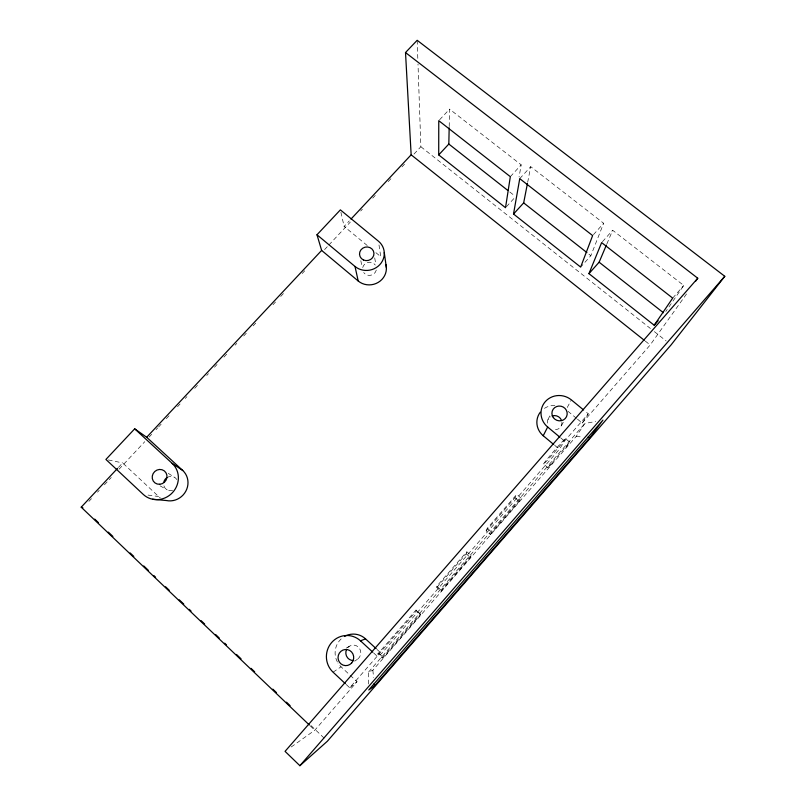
<?xml version="1.0" encoding="UTF-8"?>
<svg xmlns="http://www.w3.org/2000/svg" width="806" height="806" viewBox="0 0 806 806"><rect width="100%" height="100%" fill="white"/><g stroke="black" fill="none" stroke-linecap="round" stroke-linejoin="round"><path stroke-width="0.6" stroke-dasharray="4.03 3.02" d="M449.194 126.602L449.577 109.142L521.19 164.837L519.064 177.048M441.063 591.251L441.134 590.032L471.147 555.535L466.815 551.727L436.812 586.174L436.842 587.473L441.063 591.251L470.392 557.53L471.147 555.535M527.658 182.358L530.721 166.661L603.644 223.272L590.848 255.693L581.448 266.222M436.842 587.473L466.16 553.813L466.815 551.727M543.546 463.984A16.795 0.564 -49.3 0 1 554.095 450.897A16.795 0.564 -49.3 0 1 565.399 438.555L569.802 442.172L565.842 447.36M547.879 467.631L569.731 442.192M606.858 243.956L612.651 230.264L683.74 285.455L665.806 311.519M486.139 530.862L487.267 528.262L516.737 494.421L521.089 498.128L519.205 501.413L490.38 534.549L486.139 530.862L514.953 497.776L516.737 494.421M490.38 534.549L491.6 532.031L521.089 498.128M547.989 419.553L550.045 415.382M567.212 407.514L571.383 399.917M561.319 425.83L563.626 421.77M346.197 684.485L349.703 687.77L377.178 656.225L381.52 653.595L559.404 449.254L564.532 441.073L588.279 413.81L584.521 410.728M577.449 419.13L582.204 423.059L588.279 413.81M368.695 684.002L368.594 672.033L372.866 670.229L576.149 436.479L584.844 423.503L595.694 421.457M582.204 423.059L650.18 344.978L687.659 292.387M291.218 746.991L314.803 730.226L357.038 681.705L341.069 666.804A18.78 18.236 -87.1 0 1 337.996 663.066M368.594 672.033L584.844 423.503M382.084 657.928L420.319 613.971L416.007 610.061L377.772 653.948L382.084 657.928L383.384 657.565L420.732 614.625L420.319 613.971M672.688 298.109L683.74 285.455M377.772 653.948L379.173 653.686L416.511 610.817L416.007 610.061M602.425 241.729L612.651 230.264M593.418 234.697L603.644 223.272M552.513 462.876L547.919 467.671M519.749 178.65L530.721 166.661M506.37 206.779L514.822 197.52M510.329 176.675L521.19 164.837M439.592 119.792L449.577 109.142M118.422 467.45L122.653 462.926L158.641 496.526A17.742 16.855 -47.6 0 0 160.364 497.917M367.244 245.518L344.112 226.415L349.27 220.904M88.912 501.382L91.491 498.622M97.506 492.194L99.229 490.36M104.387 484.839L111.268 477.495M119.006 469.223L144.808 441.658M149.11 437.064L151.689 434.313M155.991 429.719L157.704 427.875M158.57 426.958L161.15 424.198M166.308 418.687L169.744 415.009M177.491 406.748L180.07 403.987M185.229 398.476L186.952 396.633M194.689 388.371L198.991 383.777M206.729 375.505L208.452 373.662M214.467 367.234L217.046 364.483M223.927 357.129L227.363 353.451M235.11 345.18L236.823 343.346M243.704 335.991L246.283 333.241M253.165 325.886L255.744 323.135M272.952 304.759L275.531 301.998M280.69 296.487L284.125 292.81M302.19 273.516L304.769 270.756M324.546 249.628L327.992 245.951M328.848 245.034L350.348 222.063M360.665 211.041L362.388 209.197M372.704 198.175L375.284 195.415M388.19 181.632L391.625 177.955M401.942 166.933L404.531 164.172M413.992 154.067L420.863 146.722L418.002 64.087M349.703 687.77L357.038 681.705M354.68 661.182L357.411 659.288M333.059 672.174L341.069 666.804M346.389 647.994L349.25 646.331M576.149 436.479L583.081 437.003M148.002 495.075L158.641 496.526M108.306 459.944L122.653 462.926M160.062 485.837L167.235 489.887M168.212 473.334L174.187 477.092M509.765 191.959L514.681 195.818M588.874 254.132L590.848 255.693M420.863 146.722L650.422 328.495M654.361 331.609L666.179 340.978M645.263 341.069L650.18 344.978M375.918 252.681L380.744 256.661L378.971 244.762M567.928 411.262L576.492 418.344M560.785 437.95L564.532 441.073M554.649 445.275L559.404 449.254M547.879 467.671L543.556 464.034A16.795 0.564 -49.3 0 0 554.911 451.692A16.795 0.564 -49.3 0 0 565.449 438.595M514.953 497.776L519.205 501.413M487.267 528.262L491.6 532.031M466.16 553.813L470.392 557.53M436.812 586.174L441.134 590.032M416.511 610.817L420.732 614.625M377.077 649.495L381.52 653.595M379.173 653.686L383.384 657.565M373.662 652.981L377.178 656.225M311.015 725.591L324.647 738.608M310.26 725.884L314.803 730.226M340.908 212.24L344.112 226.415M360.806 260.66L362.196 267.552M374.719 257.89L375.858 264.831M372.866 670.229L373.571 677.564M417.176 40.3L417.83 59.08M561.953 422.213A7.365 7.093 19.9 0 1 553.4 429.679M547.345 423.16A7.365 7.093 19.9 0 1 550.417 416.783M376.301 270.02A6.962 6.579 -11.9 0 1 363.677 272.539M362.7 267.592A6.962 6.579 -11.9 0 1 375.314 265.083M544.403 408.37A17.893 17.218 19.9 0 1 555.344 405.489M337.382 662.018A18.78 18.236 -87.1 0 1 342.479 637.818M167.094 477.545A7.304 6.942 -47.6 0 1 176.826 479.53M172.645 490.26A7.304 6.942 -47.6 0 1 163.88 485.766M347.759 647.641A7.738 7.506 -87.1 0 1 359.627 648.598A7.738 7.506 -87.1 0 1 355.637 660.164"/><path stroke-width="1.21" d="M438.716 154.903L438.766 120.678L510.329 176.675L505.523 207.706L438.716 154.903L448.821 144.052L449.174 127.852M513.523 214.023L519.749 178.65L592.632 235.574L580.663 267.098L513.523 214.023L523.668 202.89L527.426 183.566M588.944 273.647L601.639 242.606L672.688 298.109L654.21 325.241L588.944 273.647L599.13 262.202L606.374 245.095M553.692 444.489L543.234 435.734L547.667 427.019A18.649 17.913 19.1 0 1 545.279 401.67A18.649 17.913 19.1 0 1 571.383 399.917L583.584 409.952M695.588 281.254L697.754 278.221L405.509 52.541L417.176 40.3L724.785 276.297L671.106 344.877L327.377 741.218L299.892 765.7L285.062 751.363L697.754 278.221M590.022 437.517L602.928 420.097L368.745 689.976L374.387 686.128L590.022 437.517L587.705 437.346M299.892 765.7L724.785 276.297M654.21 325.241L658.139 320.728M309.353 725.017L81.215 507.175L117.575 468.346M134.693 428.822L172.141 463.349A21.218 20.1 -47.3 0 1 172.494 492.627A21.218 20.1 -47.3 0 1 143.277 494.431L105.918 459.45L134.693 428.822L146.682 437.265L321.634 250.414L316.99 234.768L340.374 209.872L378.437 241.185A17.591 16.573 -12 0 1 379.807 264.65A17.591 16.573 -12 0 1 354.993 266.443L316.99 234.768M350.993 219.071L411.151 154.812L405.509 52.541M345.321 683.659L333.059 672.174A21.067 20.432 -86.1 0 1 331.689 642.473A21.067 20.432 -86.1 0 1 360.494 640.83L365.521 638.856L376.19 648.679M152.586 499.236L166.449 500.546A17.742 16.855 -47.6 0 0 185.803 491.237A17.742 16.855 -47.6 0 0 182.75 470.492L146.682 437.265M81.215 507.175L82.887 507.81M172.141 463.349L182.75 470.492M448.821 144.052L507.8 190.418M523.668 202.89L586.899 252.58M599.13 262.202L663.439 312.748M411.151 154.812L644.276 340.283M547.667 427.019L559.848 437.174M321.634 250.414L358.207 281.002A16.906 15.989 -11.9 0 0 378.266 282.372A16.906 15.989 -11.9 0 0 385.842 264.479M360.494 640.83L372.785 652.175M94.705 519.094L98.342 522.56M108.336 532.111L112.88 536.443M130.149 552.936L133.786 556.402M143.78 565.943L148.324 570.285M153.785 575.494L155.598 577.227M165.593 586.768L169.23 590.244M179.234 599.785L183.778 604.127M189.229 609.326L191.042 611.069M201.047 620.61L204.674 624.076M215.585 634.493L219.222 637.959M224.673 643.168L226.496 644.901M236.49 654.452L241.034 658.784M251.029 668.335L254.666 671.801M272.841 689.15L276.478 692.626M286.483 702.167L290.11 705.643M354.993 266.443L358.207 281.002M384.271 252.5L386.356 267.582M374.155 683.679L374.387 686.128M552.11 415.956A7.365 7.093 19.9 0 1 561.53 420.389M543.234 435.734A17.893 17.218 19.9 0 1 540.282 412.209M344.464 636.488A18.78 18.236 -87.1 0 1 365.521 638.856M163.83 482.079A7.304 6.942 -47.6 0 1 167.094 477.545M353.703 660.537A7.738 7.506 -87.1 0 1 346.64 649.304M553.319 417.589A7.677 7.375 19.1 0 0 566.507 416.702A7.677 7.375 19.1 0 0 558.84 406.063A7.677 7.375 19.1 0 0 553.319 417.589M363.486 259.975A7.244 6.821 -12 0 0 373.954 253.255A7.244 6.821 -12 0 0 362.791 248.157A7.244 6.821 -12 0 0 363.486 259.975M159.689 484.285A7.607 7.214 -47 0 0 165.965 472.749A7.607 7.214 -47 0 0 153.14 473.585A7.607 7.214 -47 0 0 159.689 484.285M351.688 662.945A8.08 7.838 -86.1 0 0 347.517 649.646A8.08 7.838 -86.1 0 0 338.409 660.064A8.08 7.838 -86.1 0 0 351.688 662.945"/></g></svg>
